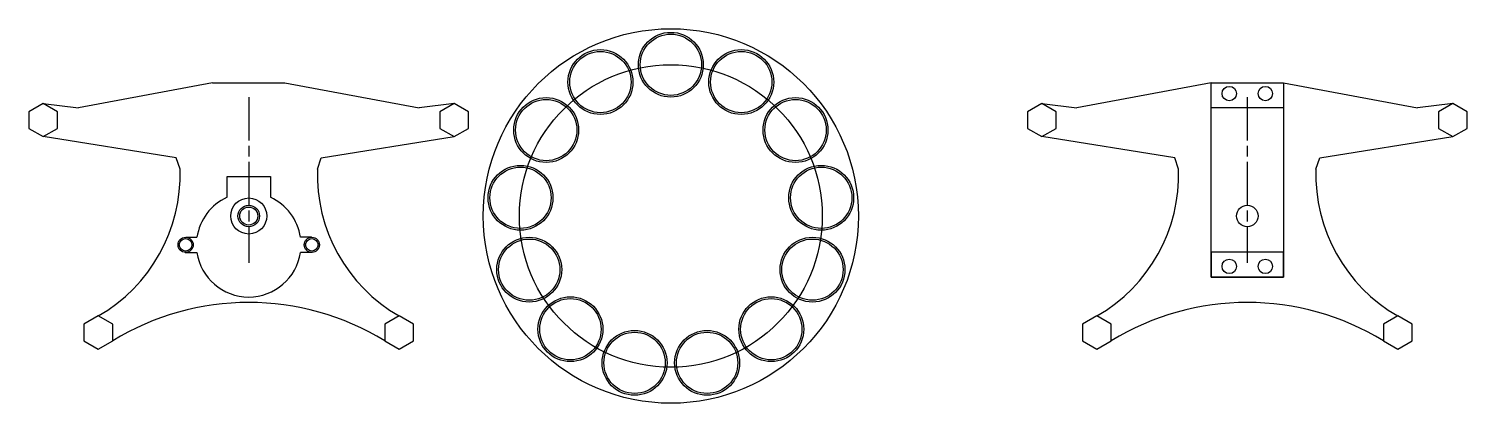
# Model space of a CAD drawing. Extents: x 5 to 404, y 7 to 111.
import ezdxf

# ---------------------------------------------------------------- set-up
doc = ezdxf.new("R2010")
doc.units = 0
doc.header["$MEASUREMENT"] = 0
doc.linetypes.add('AM_ISO08W050', pattern=[18, 12, -1.5, 3, -1.5])
doc.layers.get('0').update_dxf_attribs({"linetype": 'CONTINUOUS'})
for name, color, linetype in [('AM_4', 3, 'CONTINUOUS'), ('AM_7', 4, 'AM_ISO08W050'), ('下書き線', 1, 'CONTINUOUS')]:
    doc.layers.add(name, color=color, linetype=linetype)

# ---------------------------------------------------------------- blocks, each defined once
blk = doc.blocks.new('*U27')
for radius in [9, 8.5]:
    blk.add_circle((0, 0), radius)
blk = doc.blocks.new('*U28')
at = {"layer": 'AM_4', "color": 0, "linetype": 'ByBlock', "lineweight": -2, "transparency": 16777216}
for p, rotation in [((-9.52, 92.19), 27.69230769230766), ((29.52, 92.19), 332.3076923076923), ((-24.57, 78.86), 55.38461538461539), ((44.57, 78.86), 304.6153846153846), ((-31.69, 60.06), 83.07692307692305), ((51.69, 60.06), 276.923076923077), ((-29.27, 40.11), 110.7692307692308), ((49.27, 40.11), 249.2307692307692), ((-17.85, 23.56), 138.4615384615385), ((37.85, 23.56), 221.5384615384615), ((-0.05, 14.22), 166.1538461538461), ((20.05, 14.22), 193.8461538461538)]:
    blk.add_blockref('*U27', p, dxfattribs=dict(at, rotation=rotation))
blk.add_blockref('*U27', (10, 97), dxfattribs=at)

msp = doc.modelspace()

# ---------------------------------------------------------------- linework, layer by layer
for p, q in [((71.92, 69.27), (71.92, 64.47)), ((48.54, 53.37), (51.57, 53.37)), ((83.29, 53.37), (80.26, 53.37)), ((48.29, 49.17), (51.57, 49.17)), ((83.54, 49.17), (80.26, 49.17))]:
    msp.add_line(p, q)
msp.add_lwpolyline([(59.92, 64.47), (59.92, 70.27), (71.92, 70.27), (71.92, 64.47)])
for centre, radius in [((65.92, 59.27), 5), ((65.92, 59.27), 2.5), ((48.42, 51.27), 2.1), ((48.42, 51.27), 1.75), ((83.42, 51.27), 2.1), ((83.42, 51.27), 1.75)]:
    msp.add_circle(centre, radius)
for start, end in [(114.4433, 171.6878), (8.3122, 65.5567), (188.3122, 351.6878)]:
    msp.add_arc((65.92, 51.27), 14.5, start, end)
at = {"layer": 'AM_4'}
for radius in [52, 52, 42]:
    msp.add_circle((182.97, 59.27), radius, dxfattribs=at)
at = {"layer": 'AM_7'}
for p, q in [((65.92, 92.27), (65.92, 46.27)), ((342.81, 92.27), (342.81, 46.27))]:
    msp.add_line(p, q, dxfattribs=at)
at = {"layer": '下書き線'}
for p, q in [((55.92, 96.27), (18.69, 89.29)), ((55.92, 96.27), (75.92, 96.27)), ((75.92, 96.27), (113.14, 89.29)), ((332.81, 96.27), (295.58, 89.29)), ((352.81, 96.27), (390.03, 89.29)), ((8.92, 90.51), (18.69, 89.29)), ((122.92, 90.51), (113.14, 89.29)), ((285.81, 90.51), (295.58, 89.29)), ((399.81, 90.51), (390.03, 89.29)), ((45.8, 75.46), (8.92, 81.31)), ((86.04, 75.46), (122.92, 81.31)), ((322.69, 75.46), (285.81, 81.31)), ((362.93, 75.46), (399.81, 81.31)), ((46.88, 72.27), (45.8, 75.46)), ((84.95, 72.27), (86.04, 75.46)), ((323.77, 72.27), (322.69, 75.46)), ((361.84, 72.27), (362.93, 75.46)), ((332.81, 42.27), (352.81, 42.27))]:
    msp.add_line(p, q, dxfattribs=at)
for points in [[(332.81, 96.27), (352.81, 96.27), (352.81, 42.27), (332.81, 42.27)], [(332.81, 96.27), (352.81, 96.27), (352.81, 89.27), (332.81, 89.27)], [(8.92, 90.51), (4.93, 88.21), (4.93, 83.61), (8.92, 81.31), (12.9, 83.61), (12.9, 88.21)], [(122.92, 90.51), (118.93, 88.21), (118.93, 83.61), (122.92, 81.31), (126.9, 83.61), (126.9, 88.21)], [(285.81, 90.51), (281.82, 88.21), (281.82, 83.61), (285.81, 81.31), (289.79, 83.61), (289.79, 88.21)], [(399.81, 90.51), (395.82, 88.21), (395.82, 83.61), (399.81, 81.31), (403.79, 83.61), (403.79, 88.21)], [(332.81, 42.27), (352.81, 42.27), (352.81, 49.27), (332.81, 49.27)], [(24.21, 31.51), (20.23, 29.21), (20.23, 24.61), (24.21, 22.31), (28.2, 24.61), (28.2, 29.21)], [(107.62, 31.51), (103.64, 29.21), (103.64, 24.61), (107.62, 22.31), (111.6, 24.61), (111.6, 29.21)], [(301.1, 31.51), (297.12, 29.21), (297.12, 24.61), (301.1, 22.31), (305.09, 24.61), (305.09, 29.21)], [(384.51, 31.51), (380.53, 29.21), (380.53, 24.61), (384.51, 22.31), (388.49, 24.61), (388.49, 29.21)]]:
    msp.add_lwpolyline(points, close=True, dxfattribs=at)
for centre, radius in [((337.81, 93.27), 2), ((347.81, 93.27), 2), ((65.92, 59.27), 3), ((342.81, 59.27), 3), ((337.81, 45.27), 2), ((347.81, 45.27), 2)]:
    msp.add_circle(centre, radius, dxfattribs=at)
for centre, radius, start, end in [((1.57, 70.79), 45.34, 299.965, 1.8728), ((130.27, 70.79), 45.34, 178.1272, 240.035), ((278.46, 70.79), 45.34, 299.965, 1.8728), ((407.16, 70.79), 45.34, 178.1272, 240.035), ((65.92, -36.74), 72.01, 58.4138, 121.5862), ((342.81, -36.74), 72.01, 58.4138, 121.5862)]:
    msp.add_arc(centre, radius, start, end, dxfattribs=at)

# ---------------------------------------------------------------- block references
at = {"layer": 'AM_4'}
msp.add_blockref('*U28', (172.97, 4.27), dxfattribs=at)

doc.saveas('drawing.dxf')
